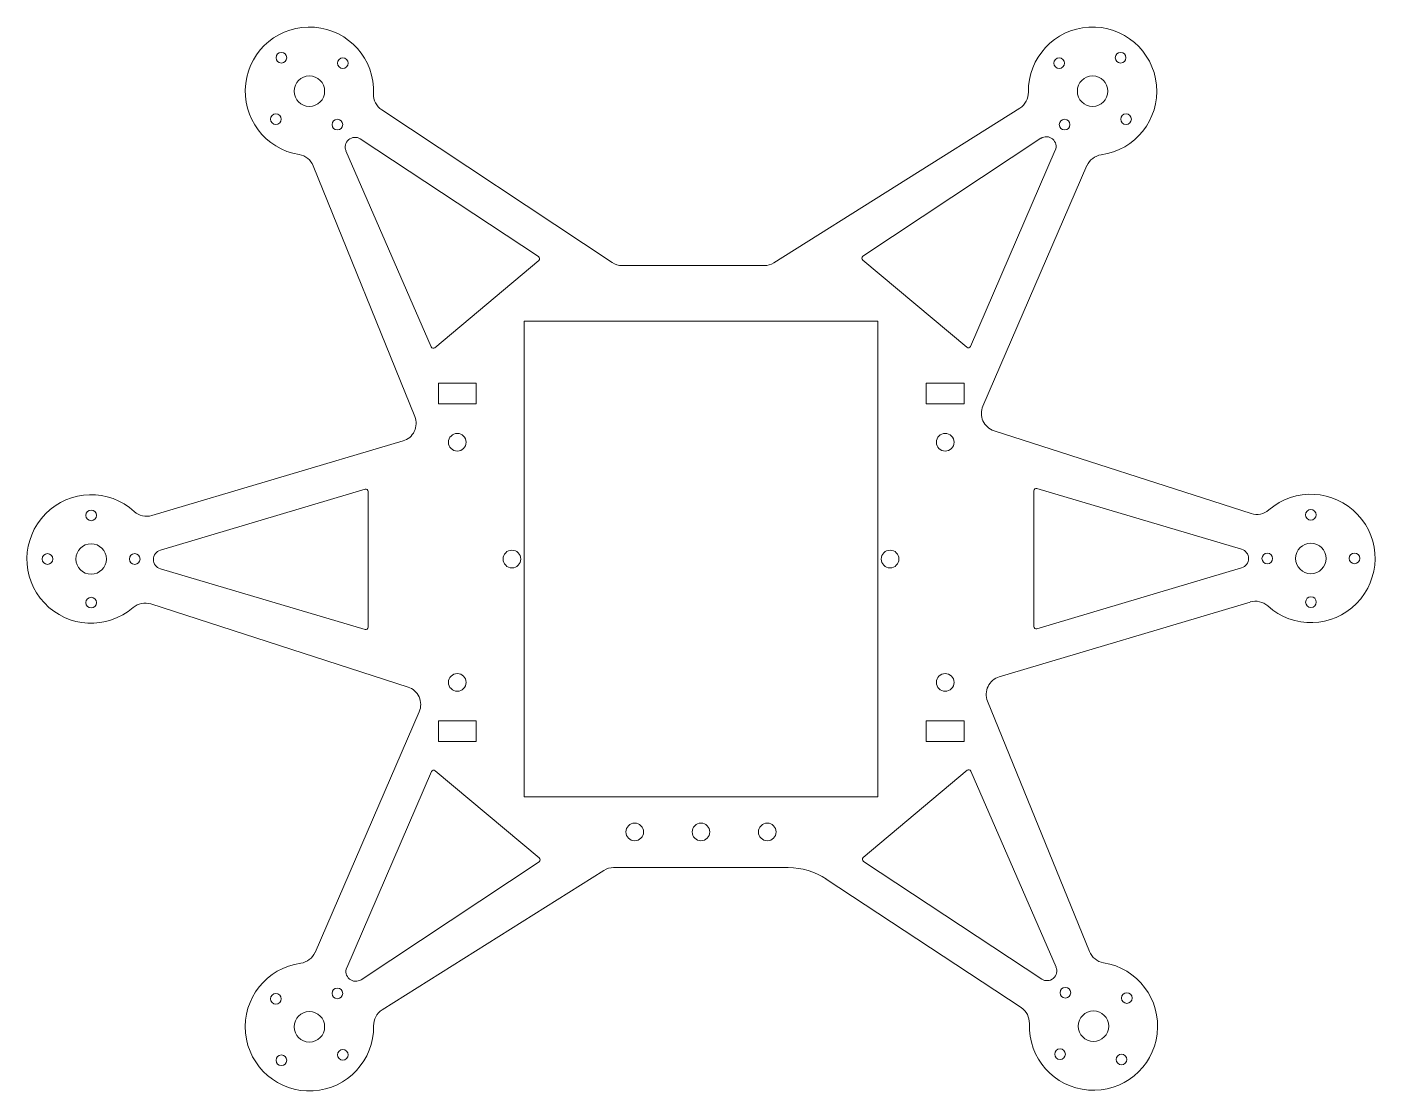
# Model space of a CAD drawing. Header units: millimetres. Extents: x 540 to 761, y -539 to -364.
import ezdxf

# ---------------------------------------------------------------- set-up
doc = ezdxf.new("R2010")
doc.units = ezdxf.units.MM

msp = doc.modelspace()

# ---------------------------------------------------------------- linework, layer by layer
at = {"color": 7, "linetype": 'Continuous', "lineweight": 15}
for p, q in [((635.58, -402.91), (597.8, -377.88)), ((702.45, -377.6), (662.12, -402.95)), ((594.3, -382.65), (623.52, -401.93)), ((705.9, -382.55), (676.71, -401.88)), ((708.25, -384.52), (694.34, -416.65)), ((591.95, -384.63), (605.92, -416.73)), ((586.58, -387.05), (603.23, -428.14)), ((696.38, -426.42), (713.44, -387.03)), ((623.56, -402.56), (606.54, -416.87)), ((637.24, -403.41), (660.52, -403.41)), ((693.73, -416.79), (676.68, -402.52)), ((621.16, -412.49), (679.16, -412.49)), ((621.16, -490.49), (621.16, -412.49)), ((679.16, -490.49), (679.16, -412.49)), ((607.1, -422.66), (613.3, -422.66)), ((607.1, -426.06), (607.1, -422.66)), ((613.3, -426.06), (613.3, -422.66)), ((693.3, -422.66), (687.1, -422.66)), ((687.1, -426.06), (687.1, -422.66)), ((693.3, -426.06), (693.3, -422.66)), ((607.1, -426.06), (613.3, -426.06)), ((693.3, -426.06), (687.1, -426.06)), ((740.37, -444.05), (698.21, -430.47)), ((601.3, -432.14), (560.11, -444.36)), ((561.52, -450.03), (595.07, -440.04)), ((595.58, -440.42), (595.6, -462.66)), ((704.74, -462.56), (704.72, -440.32)), ((738.8, -449.88), (705.23, -439.94)), ((561.52, -453.1), (595.09, -463.04)), ((738.8, -452.95), (705.25, -462.94)), ((559.94, -458.85), (602.12, -472.48)), ((699.07, -470.78), (740.21, -458.54)), ((713.85, -515.81), (697.15, -474.79)), ((603.95, -476.52), (586.88, -515.95)), ((607.1, -478.01), (613.3, -478.01)), ((607.1, -478.01), (607.1, -481.41)), ((613.3, -478.01), (613.3, -481.41)), ((693.3, -478.01), (687.1, -478.01)), ((687.1, -478.01), (687.1, -481.41)), ((693.3, -478.01), (693.3, -481.41)), ((607.1, -481.41), (613.3, -481.41)), ((693.3, -481.41), (687.1, -481.41)), ((606.59, -486.19), (623.64, -500.46)), ((676.76, -500.42), (693.78, -486.11)), ((708.37, -518.35), (694.4, -486.25)), ((592.07, -518.46), (605.98, -486.33)), ((621.16, -490.49), (679.16, -490.49)), ((594.42, -520.43), (623.61, -501.1)), ((706.02, -520.33), (676.8, -501.05)), ((597.87, -525.38), (634.25, -502.52)), ((635.84, -502.06), (664.48, -502.06)), ((670.71, -503.93), (702.65, -525))]:
    msp.add_line(p, q, dxfattribs=at)
for centre, radius in [((581.36, -369.34), 0.875), ((718.96, -369.34), 0.875), ((591.43, -370.23), 0.875), ((708.89, -370.23), 0.875), ((585.95, -374.83), 2.5), ((714.37, -374.83), 2.5), ((580.46, -379.42), 0.875), ((590.54, -380.31), 0.875), ((709.78, -380.31), 0.875), ((719.85, -379.42), 0.875), ((610.2, -432.36), 1.45), ((690.2, -432.36), 1.45), ((550.16, -444.34), 0.875), ((750.15, -444.25), 0.875), ((543.01, -451.49), 0.875), ((550.16, -451.49), 2.5), ((557.31, -451.49), 0.875), ((619.16, -451.49), 1.45), ((681.16, -451.49), 1.45), ((743.01, -451.41), 0.875), ((750.16, -451.4), 2.5), ((757.31, -451.39), 0.875), ((550.16, -458.64), 0.875), ((750.17, -458.55), 0.875), ((610.2, -471.71), 1.45), ((690.2, -471.71), 1.45), ((639.29, -496.22), 1.45), ((650.16, -496.22), 1.45), ((661.03, -496.22), 1.45), ((580.46, -523.56), 0.875), ((590.54, -522.67), 0.875), ((709.9, -522.56), 0.875), ((719.98, -523.43), 0.875), ((585.95, -528.15), 2.5), ((714.51, -528.04), 2.5), ((591.43, -532.74), 0.875), ((709.03, -532.64), 0.875), ((719.11, -533.51), 0.875), ((581.36, -533.64), 0.875)]:
    msp.add_circle(centre, radius, dxfattribs=at)
for centre, radius, start, end in [((585.95, -374.83), 10.52, 357.6565, 260.8716), ((714.37, -374.83), 10.52, 277.7577, 180.9729), ((599.46, -375.38), 3, 177.6565, 236.4769), ((700.85, -375.06), 3, 302.1524, 0.9729), ((593.42, -383.99), 1.6, 56.5782, 203.5161), ((706.78, -383.89), 1.6, 336.5782, 123.5161), ((583.8, -388.18), 3, 22.0512, 80.8716), ((716.2, -388.23), 3, 97.7577, 156.5782), ((623.3, -402.26), 0.393, 310.0607, 56.5782), ((676.93, -402.21), 0.397, 123.5161, 230.0607), ((637.24, -400.41), 3, 236.4769, 270.0007), ((660.52, -400.41), 3, 270.0007, 302.1524), ((606.28, -416.57), 0.397, 203.5161, 310.0607), ((693.98, -416.49), 0.393, 230.0607, 336.5782), ((699.13, -427.62), 3, 156.5782, 252.1524), ((600.45, -429.27), 3, 286.5276, 22.0512), ((550.16, -451.49), 10.52, 47.7071, 310.9222), ((595.19, -440.42), 0.393, 0.0607, 106.5782), ((705.12, -440.32), 0.397, 73.5161, 180.0607), ((750.16, -451.4), 10.52, 227.7577, 130.9729), ((559.26, -441.49), 3, 227.7071, 286.5276), ((741.29, -441.19), 3, 252.1524, 310.9729), ((561.98, -451.57), 1.6, 106.5782, 253.5161), ((738.34, -451.41), 1.6, 286.5782, 73.5161), ((559.02, -461.71), 3, 72.1018, 130.9222), ((741.07, -461.41), 3, 47.7577, 106.5782), ((595.2, -462.66), 0.397, 253.5161, 0.0607), ((705.14, -462.56), 0.393, 180.0607, 286.5782), ((699.93, -473.66), 3, 106.5782, 202.1524), ((601.2, -475.33), 3, 336.5782, 72.1018), ((606.34, -486.49), 0.393, 50.0607, 156.5782), ((694.04, -486.41), 0.397, 23.5161, 130.0607), ((623.39, -500.77), 0.397, 303.5161, 50.0607), ((677.02, -500.72), 0.393, 130.0607, 236.5782), ((635.84, -505.06), 3, 90, 122.1524), ((664.48, -513.38), 11.32, 56.5782, 90), ((584.12, -514.75), 3, 277.7577, 336.5782), ((716.63, -514.68), 3, 202.1524, 260.9729), ((585.95, -528.15), 10.52, 97.7577, 0.9729), ((593.54, -519.09), 1.6, 156.5782, 303.5161), ((714.51, -528.04), 10.52, 177.7577, 80.9729), ((706.9, -518.99), 1.6, 236.5782, 23.5161), ((599.47, -527.92), 3, 122.1524, 180.9729), ((701, -527.51), 3, 357.7577, 56.5782)]:
    msp.add_arc(centre, radius, start, end, dxfattribs=at)

doc.saveas('drawing.dxf')
